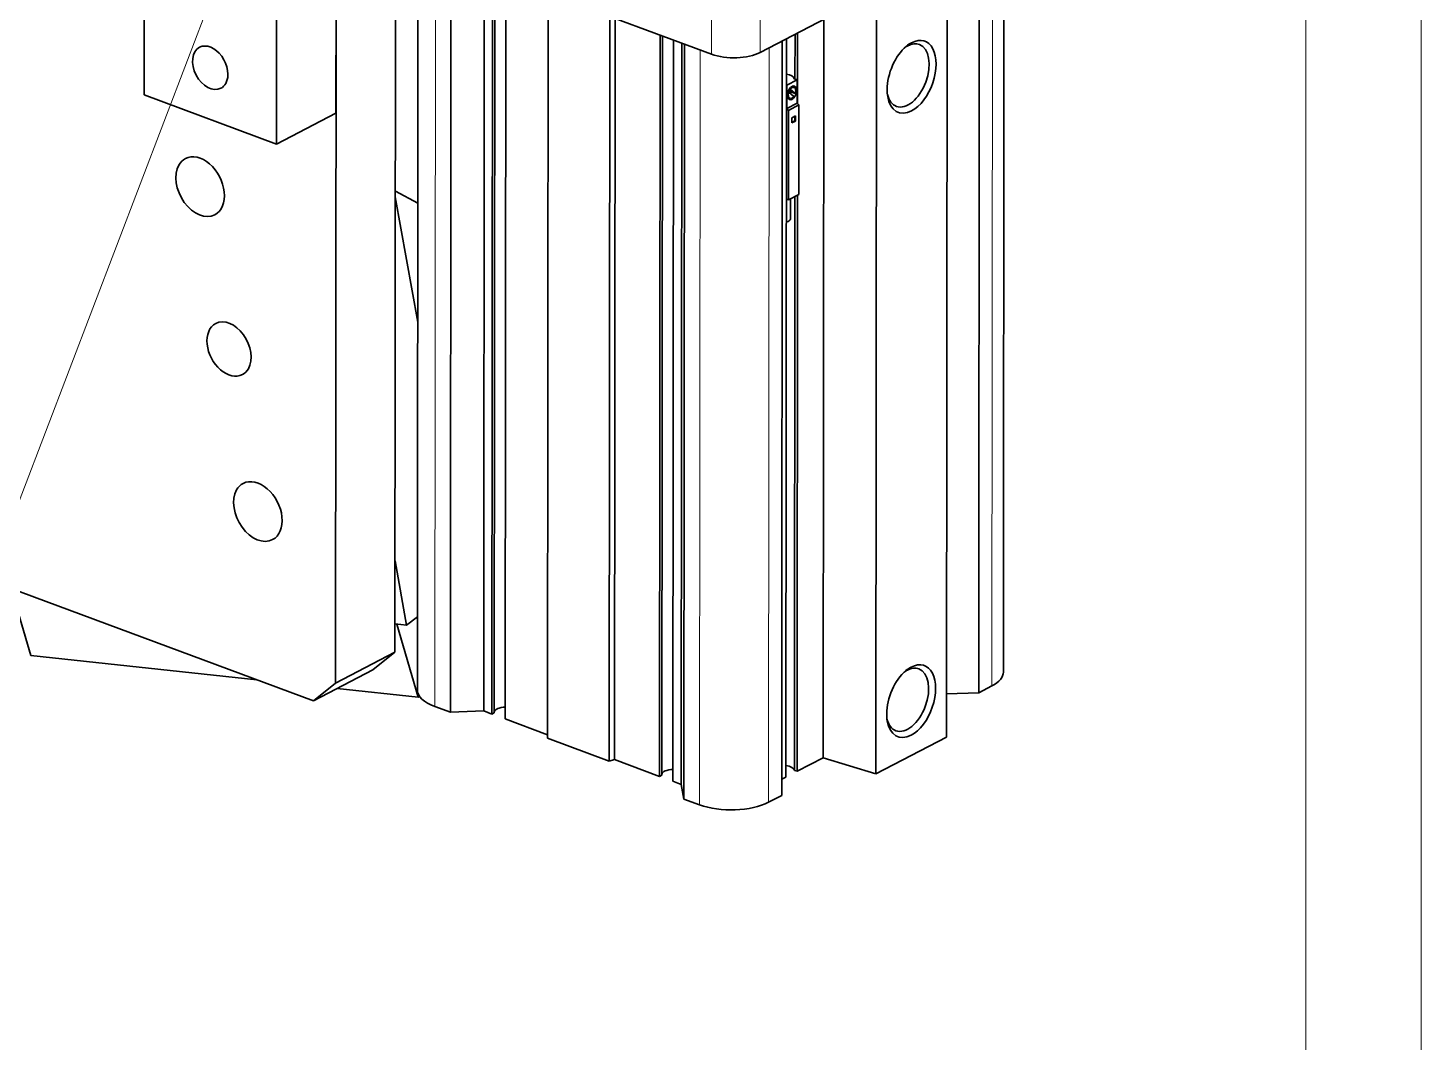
# Model space of a CAD drawing. Header units: millimetres. Extents: x -30157 to 38882, y -29543 to -7215.
# Drawn here: x -28537.5 to -28477.1, y -29423.6 to -29379.7 of the extents above; entities that cross this region are included whole.
import ezdxf

# ---------------------------------------------------------------- set-up
doc = ezdxf.new("R2010")
doc.units = ezdxf.units.MM
doc.header["$LTSCALE"] = 0.5
doc.layers.add('图框', color=7, linetype='Continuous', lineweight=18)
doc.layers.add('标注线', color=3, linetype='Continuous', lineweight=18)
doc.layers.add('打印-禁用', color=7, linetype='Continuous', lineweight=15, plot=False)
doc.styles.add('DIM', font='romans.shx', dxfattribs={"width": 0.8, "bigfont": 'bigfont.shx'})
doc.dimstyles.new('DEH 1-1', dxfattribs={"dimtxt": 3.5, "dimasz": 2.5, "dimexe": 1, "dimexo": 0.625, "dimgap": 1.2, "dimtad": 1, "dimtoh": 1, "dimdsep": 46, "dimtxsty": 'DIM', "dimblk": 'OPEN', "dimcen": 0, "dimclrd": 8, "dimclre": 8, "dimclrt": 2, "dimazin": 2, "dimtfac": 0.5, "dimtmove": 0, "dimatfit": 3, "dimldrblk": 'OPEN', "dimfxl": 1, "dimtolj": 2, "dimlwd": 18, "dimlwe": 18, "dimarcsym": 0})

# ---------------------------------------------------------------- blocks, each defined once
blk = doc.blocks.new('GZDEH零件A3图框V01版')
at = {"layer": '图框', "linetype": 'Continuous'}
blk.add_line((3272.49, -1832.961), (3272.49, -1554.461), dxfattribs=at)
at = {"layer": '打印-禁用', "linetype": 'Continuous'}
blk.add_line((3277.49, -1846.461), (3277.49, -1549.461), dxfattribs=at)
blk = doc.blocks.new('DEH A3')
at = {"layer": '图框'}
blk.add_blockref('GZDEH零件A3图框V01版', (-2857.49, 1846.461), dxfattribs=at)
blk = doc.blocks.new('_Open')
at = {"color": 0, "linetype": 'ByBlock', "lineweight": -2}
for p, q in [((-1, 0.167), (0, 0)), ((-1, -0.167), (0, 0)), ((0, 0), (-1, 0))]:
    blk.add_line(p, q, dxfattribs=at)

msp = doc.modelspace()

# ---------------------------------------------------------------- linework, layer by layer
at = {"color": 7, "lineweight": 35}
for p, q in [((-28524.095, -29368.572), (-28524.106, -29383.388)), ((-28521.547, -29406.738), (-28521.521, -29373.064)), ((-28526.684, -29384.732), (-28526.677, -29374.63)), ((-28524.125, -29408.082), (-28524.099, -29374.408)), ((-28505.722, -29380.758), (-28495.086, -29375.213)), ((-28495.165, -29375.254), (-28495.19, -29407.603)), ((-28496.258, -29408.501), (-28496.233, -29375.811)), ((-28520.552, -29376.106), (-28520.577, -29408.378)), ((-28507.836, -29380.836), (-28520.45, -29376.148)), ((-28532.418, -29382.601), (-28532.414, -29376.499)), ((-28519.148, -29409.344), (-28519.123, -29376.641)), ((-28517.704, -29409.291), (-28517.679, -29377.177)), ((-28517.345, -29409.425), (-28517.32, -29377.311)), ((-28517.25, -29409.375), (-28517.226, -29377.346)), ((-28516.771, -29409.638), (-28516.747, -29377.524)), ((-28497.656, -29410.425), (-28497.631, -29377.649)), ((-28514.942, -29410.476), (-28514.917, -29378.204)), ((-28512.266, -29411.471), (-28512.241, -29379.199)), ((-28512.032, -29411.399), (-28512.008, -29379.285)), ((-28502.996, -29411.314), (-28502.971, -29379.324)), ((-28500.717, -29412.021), (-28500.692, -29379.245)), ((-28510.082, -29412.124), (-28510.057, -29380.01)), ((-28509.987, -29412.075), (-28509.963, -29380.045)), ((-28509.508, -29412.337), (-28509.484, -29380.223)), ((-28509.149, -29412.471), (-28509.125, -29380.357)), ((-28509.026, -29413.106), (-28509.001, -29380.403)), ((-28504.792, -29412.95), (-28504.767, -29380.26)), ((-28504.612, -29412.157), (-28504.587, -29380.166)), ((-28526.684, -29384.732), (-28532.418, -29382.601)), ((-28521.532, -29387.013), (-28520.564, -29392.449)), ((-28504.222, -29387.001), (-28504.241, -29411.863)), ((-28504.128, -29411.905), (-28504.109, -29386.942)), ((-28557.956, -29396.631), (-28525.081, -29408.849)), ((-28527.534, -29407.938), (-28537.33, -29406.883))]:
    msp.add_line(p, q, dxfattribs=at)
at = {"color": 7, "lineweight": 13}
for p, q in [((-28495.69, -29408.205), (-28495.665, -29375.515)), ((-28519.821, -29409.094), (-28519.796, -29376.391)), ((-28508.353, -29413.356), (-28508.328, -29380.653)), ((-28505.334, -29380.556), (-28505.359, -29413.246))]:
    msp.add_line(p, q, dxfattribs=at)
at = {"color": 7, "lineweight": 13, "ltscale": 0.269391}
msp.add_line((-28507.836, -29380.836), (-28507.833, -29378.142), dxfattribs=at)
at = {"color": 7, "lineweight": 13, "ltscale": 0.269394}
msp.add_line((-28505.72, -29378.064), (-28505.722, -29380.758), dxfattribs=at)
at = {"color": 7, "lineweight": 35, "ltscale": 0.193482}
msp.add_line((-28504.216, -29379.973), (-28504.218, -29381.908), dxfattribs=at)
at = {"color": 7, "lineweight": 35, "ltscale": 0.305631}
msp.add_line((-28504.106, -29382.971), (-28504.104, -29379.914), dxfattribs=at)
at = {"color": 7, "lineweight": 35, "ltscale": 0.013699}
msp.add_line((-28504.25, -29381.896), (-28504.121, -29381.944), dxfattribs=at)
at = {"color": 7, "lineweight": 35, "ltscale": 0.001719}
msp.add_line((-28504.573, -29382.179), (-28504.589, -29382.173), dxfattribs=at)
at = {"color": 7, "lineweight": 35, "ltscale": 0.050888}
msp.add_line((-28504.121, -29381.944), (-28504.573, -29382.179), dxfattribs=at)
at = {"color": 7, "lineweight": 35, "ltscale": 0.101019}
msp.add_line((-28504.573, -29383.189), (-28504.573, -29382.179), dxfattribs=at)
at = {"color": 7, "lineweight": 35, "ltscale": 0.003627}
msp.add_line((-28504.49, -29382.481), (-28504.524, -29382.468), dxfattribs=at)
at = {"color": 7, "lineweight": 35, "ltscale": 0.012493}
msp.add_line((-28504.396, -29382.468), (-28504.49, -29382.386), dxfattribs=at)
at = {"color": 7, "lineweight": 35, "ltscale": 0.028823}
for p, q in [((-28504.273, -29382.67), (-28504.49, -29382.481)), ((-28504.422, -29382.35), (-28504.205, -29382.54))]:
    msp.add_line(p, q, dxfattribs=at)
at = {"color": 7, "lineweight": 35, "ltscale": 0.004037}
msp.add_line((-28504.422, -29382.35), (-28504.46, -29382.336), dxfattribs=at)
at = {"color": 7, "lineweight": 35, "ltscale": 0.020387}
msp.add_line((-28504.205, -29382.54), (-28504.396, -29382.468), dxfattribs=at)
at = {"color": 7, "lineweight": 35, "ltscale": 0.010849}
for p, q in [((-28504.26, -29382.276), (-28504.362, -29382.238)), ((-28504.434, -29382.745), (-28504.536, -29382.707))]:
    msp.add_line(p, q, dxfattribs=at)
at = {"color": 7, "lineweight": 35, "ltscale": 0.101022}
msp.add_line((-28504.122, -29382.954), (-28504.121, -29381.944), dxfattribs=at)
at = {"color": 7, "lineweight": 35, "ltscale": 0.050887}
for p, q in [((-28504.573, -29383.189), (-28504.122, -29382.954)), ((-28504.497, -29383.269), (-28504.046, -29383.034))]:
    msp.add_line(p, q, dxfattribs=at)
at = {"color": 7, "lineweight": 35, "ltscale": 0.011082}
for p, q in [((-28504.046, -29383.034), (-28504.122, -29382.954)), ((-28504.497, -29383.269), (-28504.573, -29383.189))]:
    msp.add_line(p, q, dxfattribs=at)
at = {"color": 7, "lineweight": 35, "ltscale": 0.387671}
msp.add_line((-28504.049, -29386.911), (-28504.046, -29383.034), dxfattribs=at)
at = {"color": 7, "lineweight": 35, "ltscale": 0.290769}
for p, q in [((-28526.684, -29384.732), (-28524.106, -29383.388)), ((-28524.125, -29408.082), (-28521.547, -29406.738))]:
    msp.add_line(p, q, dxfattribs=at)
at = {"color": 7, "lineweight": 35, "ltscale": 0.387674}
msp.add_line((-28504.5, -29387.146), (-28504.497, -29383.269), dxfattribs=at)
at = {"color": 7, "lineweight": 35, "ltscale": 0.018172}
for p, q in [((-28504.191, -29383.507), (-28504.352, -29383.591)), ((-28504.352, -29383.815), (-28504.191, -29383.731))]:
    msp.add_line(p, q, dxfattribs=at)
at = {"color": 7, "lineweight": 35, "ltscale": 0.022449}
for p, q in [((-28504.352, -29383.591), (-28504.352, -29383.815)), ((-28504.191, -29383.731), (-28504.191, -29383.507))]:
    msp.add_line(p, q, dxfattribs=at)
at = {"color": 7, "lineweight": 35, "ltscale": 0.013863}
msp.add_line((-28504.352, -29383.781), (-28504.23, -29383.717), dxfattribs=at)
at = {"color": 7, "lineweight": 35, "ltscale": 0.019034}
msp.add_line((-28504.23, -29383.717), (-28504.229, -29383.527), dxfattribs=at)
at = {"color": 7, "lineweight": 35, "ltscale": 0.004077}
msp.add_line((-28504.23, -29383.717), (-28504.191, -29383.731), dxfattribs=at)
at = {"color": 7, "lineweight": 35, "ltscale": 0.110438}
msp.add_line((-28520.56, -29387.29), (-28521.531, -29386.763), dxfattribs=at)
at = {"color": 7, "lineweight": 35, "ltscale": 0.009878}
msp.add_line((-28504.5, -29387.146), (-28504.593, -29387.112), dxfattribs=at)
at = {"color": 7, "lineweight": 35, "ltscale": 0.050883}
msp.add_line((-28504.5, -29387.146), (-28504.049, -29386.911), dxfattribs=at)
at = {"color": 7, "lineweight": 35, "ltscale": 0.087186}
msp.add_line((-28504.415, -29387.102), (-28504.416, -29387.974), dxfattribs=at)
at = {"color": 7, "lineweight": 35, "ltscale": 0.283807}
msp.add_line((-28521.046, -29405.575), (-28521.544, -29402.781), dxfattribs=at)
at = {"color": 7, "lineweight": 35, "ltscale": 0.301851}
msp.add_line((-28537.33, -29406.883), (-28538.172, -29403.984), dxfattribs=at)
at = {"color": 7, "lineweight": 35, "ltscale": 0.059224}
msp.add_line((-28520.574, -29405.218), (-28521.046, -29405.575), dxfattribs=at)
at = {"color": 7, "lineweight": 35, "ltscale": 0.050209}
msp.add_line((-28521.546, -29405.522), (-28521.046, -29405.575), dxfattribs=at)
at = {"color": 7, "lineweight": 35, "ltscale": 0.329029}
msp.add_line((-28520.543, -29408.69), (-28521.461, -29405.531), dxfattribs=at)
at = {"color": 7, "lineweight": 35, "ltscale": 0.12262}
msp.add_line((-28522.503, -29407.505), (-28521.547, -29406.738), dxfattribs=at)
at = {"color": 7, "lineweight": 35, "ltscale": 0.290774}
msp.add_line((-28525.081, -29408.849), (-28522.503, -29407.505), dxfattribs=at)
at = {"color": 7, "lineweight": 35, "ltscale": 0.122625}
msp.add_line((-28525.081, -29408.849), (-28524.125, -29408.082), dxfattribs=at)
at = {"color": 7, "lineweight": 35, "ltscale": 0.352938}
msp.add_line((-28520.543, -29408.69), (-28524.052, -29408.313), dxfattribs=at)
at = {"color": 7, "lineweight": 35, "ltscale": 0.063986}
msp.add_line((-28495.69, -29408.205), (-28496.258, -29408.501), dxfattribs=at)
at = {"color": 7, "lineweight": 35, "ltscale": 0.007497}
msp.add_line((-28520.471, -29408.67), (-28520.543, -29408.69), dxfattribs=at)
at = {"color": 7, "lineweight": 35, "ltscale": 0.139768}
msp.add_line((-28496.258, -29408.501), (-28497.654, -29408.552), dxfattribs=at)
at = {"color": 7, "lineweight": 35, "ltscale": 0.071788}
msp.add_line((-28519.148, -29409.344), (-28519.821, -29409.094), dxfattribs=at)
at = {"color": 7, "lineweight": 35, "ltscale": 0.144532}
msp.add_line((-28517.704, -29409.291), (-28519.148, -29409.344), dxfattribs=at)
at = {"color": 7, "lineweight": 35, "ltscale": 0.03832}
msp.add_line((-28517.345, -29409.425), (-28517.704, -29409.291), dxfattribs=at)
at = {"color": 7, "lineweight": 35, "ltscale": 0.010684}
msp.add_line((-28517.25, -29409.375), (-28517.345, -29409.425), dxfattribs=at)
at = {"color": 7, "lineweight": 35, "ltscale": 0.195199}
msp.add_line((-28514.942, -29410.318), (-28516.771, -29409.638), dxfattribs=at)
at = {"color": 7, "lineweight": 35, "ltscale": 0.285473}
msp.add_line((-28512.266, -29411.471), (-28514.942, -29410.476), dxfattribs=at)
at = {"color": 7, "lineweight": 35, "ltscale": 0.34529}
msp.add_line((-28497.656, -29410.425), (-28500.717, -29412.021), dxfattribs=at)
at = {"color": 7, "lineweight": 35, "ltscale": 0.024428}
msp.add_line((-28512.032, -29411.399), (-28512.266, -29411.471), dxfattribs=at)
at = {"color": 7, "lineweight": 35, "ltscale": 0.208092}
msp.add_line((-28510.082, -29412.124), (-28512.032, -29411.399), dxfattribs=at)
at = {"color": 7, "lineweight": 35, "ltscale": 0.127734}
msp.add_line((-28502.996, -29411.314), (-28504.128, -29411.905), dxfattribs=at)
at = {"color": 7, "lineweight": 35, "ltscale": 0.238524}
msp.add_line((-28500.717, -29412.021), (-28502.996, -29411.314), dxfattribs=at)
at = {"color": 7, "lineweight": 35, "ltscale": 0.010682}
msp.add_line((-28509.987, -29412.075), (-28510.082, -29412.124), dxfattribs=at)
at = {"color": 7, "lineweight": 35, "ltscale": 0.011987}
msp.add_line((-28504.128, -29411.905), (-28504.241, -29411.863), dxfattribs=at)
at = {"color": 7, "lineweight": 35, "ltscale": 0.038314}
msp.add_line((-28509.149, -29412.471), (-28509.508, -29412.337), dxfattribs=at)
at = {"color": 7, "lineweight": 35, "ltscale": 0.064747}
msp.add_line((-28509.026, -29413.106), (-28509.149, -29412.471), dxfattribs=at)
at = {"color": 7, "lineweight": 35, "ltscale": 0.020222}
msp.add_line((-28504.612, -29412.157), (-28504.791, -29412.25), dxfattribs=at)
at = {"color": 7, "lineweight": 35, "ltscale": 0.071789}
msp.add_line((-28508.353, -29413.356), (-28509.026, -29413.106), dxfattribs=at)
at = {"color": 7, "lineweight": 35, "ltscale": 0.063985}
msp.add_line((-28504.792, -29412.95), (-28505.359, -29413.246), dxfattribs=at)
at = {"color": 7, "lineweight": 35}
for centre, major_axis, ratio, start_param, end_param in [((-28529.55, -29381.422), (-0.462, 0.887), 0.686715, 6.283075, 9.424519), ((-28529.55, -29381.422), (-0.462, 0.887), 0.686715, 3.562126, 6.283075), ((-28499.164, -29381.815), (0.573, 1.542), 0.578579, 0.788626, 2.14071), ((-28499.328, -29381.754), (-0.498, -1.341), 0.578579, 0.00009, 3.141682), ((-28499.328, -29381.754), (-0.498, -1.341), 0.578579, 3.711506, 3.858402), ((-28499.164, -29381.815), (0.573, 1.542), 0.578579, 0.569913, 0.788626), ((-28499.328, -29381.754), (-0.498, -1.341), 0.578579, 3.141682, 3.711506), ((-28499.164, -29381.815), (0.573, 1.542), 0.578579, 3.711506, 6.853099), ((-28506.869, -29380.332), (-1.5, 0.001), 0.440079, 0.870654, 2.44145), ((-28504.748, -29381.912), (-0.5, 0), 0.440079, 3.216848, 4.386429), ((-28529.55, -29381.422), (-0.462, 0.887), 0.686715, 3.141334, 3.562126), ((-28504.347, -29382.51), (0.109, 0.293), 0.578579, 0.569913, 3.141682), ((-28504.347, -29382.51), (0.087, 0.234), 0.578579, 1.660004, 3.141593), ((-28504.539, -29382.439), (0.087, 0.234), 0.578579, 4.498315, 4.801597), ((-28504.347, -29382.51), (-0.087, -0.234), 0.578579, 3.141593, 4.192212), ((-28504.347, -29382.51), (0.109, 0.293), 0.578579, 3.711506, 6.283275), ((-28504.347, -29382.51), (0.109, 0.293), 0.578579, 0.00009, 0.569913), ((-28504.347, -29382.51), (-0.087, -0.234), 0.578579, 1.660004, 3.141593), ((-28499.164, -29381.815), (0.573, 1.542), 0.578579, 2.14071, 2.352892), ((-28504.347, -29382.51), (0.109, 0.293), 0.578579, 3.141682, 3.711506), ((-28504.347, -29382.51), (0.087, 0.234), 0.578579, 3.141593, 4.192212), ((-28499.328, -29381.754), (-0.498, -1.341), 0.578579, 5.566376, 6.283275), ((-28499.164, -29381.815), (0.573, 1.542), 0.578579, 2.352892, 3.711506), ((-28529.989, -29386.573), (0.636, -1.219), 0.686715, 3.141482, 3.562126), ((-28529.989, -29386.573), (0.636, -1.219), 0.686715, 6.283075, 9.424668), ((-28529.989, -29386.573), (0.636, -1.219), 0.686715, 3.562126, 6.283075), ((-28504.753, -29387.973), (-0.337, 0), 0.440079, 2.064922, 3.141552), ((-28528.737, -29393.611), (0.578, -1.108), 0.686715, 3.141482, 6.283075), ((-28528.737, -29393.611), (0.578, -1.108), 0.686715, 0.420533, 3.141482), ((-28528.737, -29393.611), (0.578, -1.108), 0.686715, 6.283075, 6.703719), ((-28527.485, -29400.649), (0.636, -1.219), 0.686715, 3.141482, 3.562126), ((-28527.485, -29400.649), (0.636, -1.219), 0.686715, 6.283075, 9.424668), ((-28527.485, -29400.649), (0.636, -1.219), 0.686715, 3.562126, 6.283075), ((-28499.185, -29408.866), (0.573, 1.542), 0.578579, 3.711506, 6.853099), ((-28499.185, -29408.866), (0.573, 1.542), 0.578579, 0.788626, 2.14071), ((-28499.348, -29408.805), (-0.498, -1.341), 0.578579, 0.00009, 3.141682), ((-28499.348, -29408.805), (-0.498, -1.341), 0.578579, 3.711506, 3.858402), ((-28499.185, -29408.866), (0.573, 1.542), 0.578579, 0.569913, 0.788626), ((-28499.348, -29408.805), (-0.498, -1.341), 0.578579, 3.141682, 3.711506), ((-28497.315, -29407.601), (-2.125, 0.002), 0.440079, 2.44145, 3.141552), ((-28518.452, -29408.38), (-2.125, 0.002), 0.440079, 6.283144, 7.153839), ((-28516.72, -29409.355), (-0.533, 0), 0.440079, 4.809656, 6.193838), ((-28499.185, -29408.866), (0.573, 1.542), 0.578579, 2.14071, 2.352892), ((-28499.348, -29408.805), (-0.498, -1.341), 0.578579, 5.566376, 6.283275), ((-28499.185, -29408.866), (0.573, 1.542), 0.578579, 2.352892, 3.711506), ((-28509.457, -29412.054), (-0.533, 0), 0.440079, 4.809656, 6.193838), ((-28504.771, -29411.881), (-0.533, 0), 0.440079, 3.222782, 4.407409), ((-28506.984, -29412.642), (-2.125, 0.002), 0.440079, 0.870654, 2.44145)]:
    msp.add_ellipse(centre, major_axis=major_axis, ratio=ratio, start_param=start_param, end_param=end_param, dxfattribs=at)

# ---------------------------------------------------------------- block references
at = {"layer": '图框'}
msp.add_blockref('DEH A3', (-28897.091, -29542.523), dxfattribs=at)

# ---------------------------------------------------------------- leaders
at = {"layer": '标注线'}
msp.add_leader([(-28524.804, -29366.073), (-28545.653, -29420.669), (-28575.333, -29420.669)], dimstyle='DEH 1-1', override={"dimgap": 1.2, "dimtad": 1}, dxfattribs=at)

doc.saveas('drawing.dxf')
